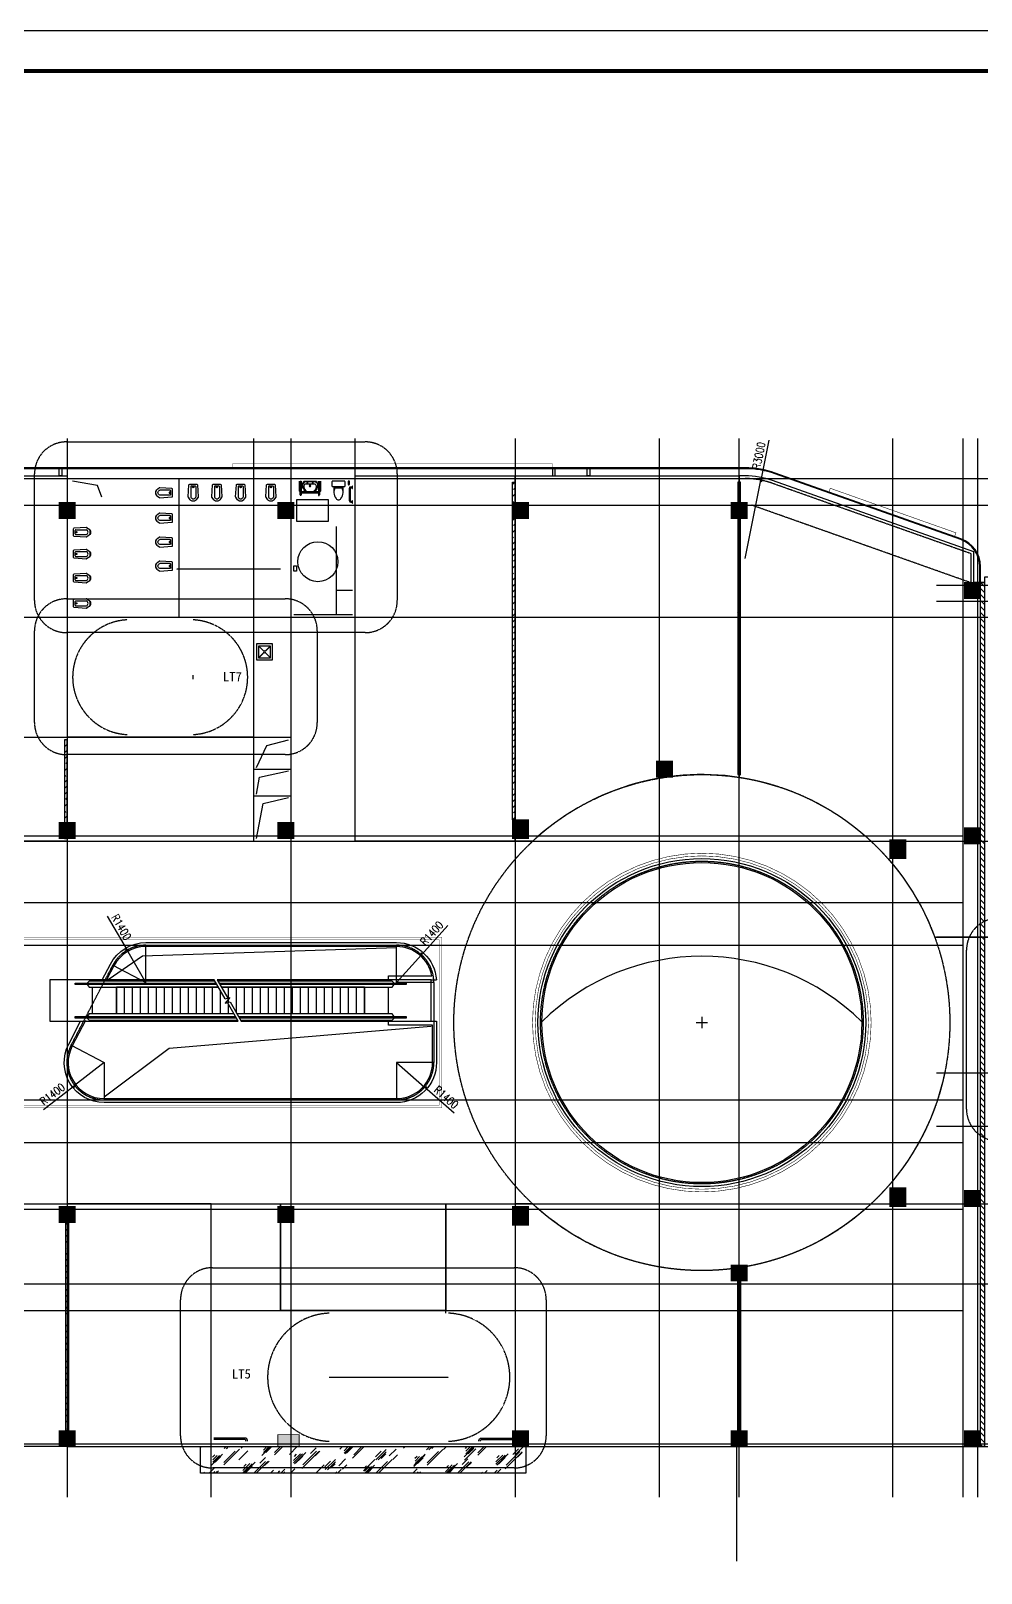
# Model space of a CAD drawing. Extents: x -737978 to 768813, y -372247 to 1140308.
# Drawn here: x -296265 to -260626, y -128645 to -70811 of the extents above; entities that cross this region are included whole.
import ezdxf

# ---------------------------------------------------------------- set-up
doc = ezdxf.new("R2010")
doc.units = 0
doc.header["$LTSCALE"] = 10
doc.header["$MEASUREMENT"] = 0
for name, pattern in [('DASH', [0.35, 0.25, -0.1]), ('DOTE', [2.42, 2, -0.2, 0.02, -0.2]), ('OWall_L2$0$HIDDEN2', [4.7625, 3.175, -1.5875])]:
    doc.linetypes.add(name, pattern=pattern)
doc.layers.get('0').update_dxf_attribs({"linetype": 'CONTINUOUS'})
doc.layers.get('Defpoints').update_dxf_attribs({"linetype": 'CONTINUOUS'})
for name, color, linetype in [('0-厨卫家具', 253, 'CONTINUOUS'), ('0-填充墙', 8, 'CONTINUOUS'), ('0-外部构件', 6, 'CONTINUOUS'), ('0-消防示意', 6, 'CONTINUOUS'), ('A-ANNO-DIMS', 93, 'CONTINUOUS'), ('A-ANNO-IDEN', 3, 'CONTINUOUS'), ('A-ANNO-TEXT', 7, 'CONTINUOUS'), ('A-WALL-GLAZ', 141, 'CONTINUOUS'), ('ATRIUM', 255, 'CONTINUOUS'), ('C-B', 7, 'CONTINUOUS'), ('C-KZ', 2, 'CONTINUOUS'), ('C-Z-HATCH', 253, 'CONTINUOUS'), ('DIM_LEAD', 3, 'CONTINUOUS'), ('DOTE', 1, 'DOTE'), ('J-FURN-厨卫', 253, 'CONTINUOUS'), ('LATRINE', 6, 'CONTINUOUS'), ('OWall_L2$0$A-COLS-HATH', 8, 'CONTINUOUS'), ('OWall_L2$0$A-HOLE-DASH', 21, 'OWall_L2$0$HIDDEN2'), ('PUB_TITLE', 4, 'CONTINUOUS'), ('STAIR', 2, 'CONTINUOUS'), ('WINDOW', 4, 'CONTINUOUS'), ('防火卷帘', 6, 'CONTINUOUS')]:
    doc.layers.add(name, color=color, linetype=linetype)
doc.layers.add('0-面积', color=2, linetype='CONTINUOUS', plot=False)
doc.styles.add('_TCH_DIM_T3', font='SIMPLEX.shx', dxfattribs={"width": 0.8, "bigfont": 'GBCBIG.shx'})
doc.styles.add('_TCH_DYN', font='')
doc.styles.get("Standard").update_dxf_attribs({"font": 'GBENOR', "bigfont": 'GBCBIG'})
doc.styles.get('_TCH_DYN').set_extended_font_data('SimSun')
doc.dimstyles.new('_TCH_ARCH', dxfattribs={"dimtxt": 3.5, "dimasz": 1, "dimexe": 2.5, "dimexo": 3, "dimgap": 1, "dimtad": 1, "dimtoh": 1, "dimdec": 0, "dimzin": 0, "dimdsep": 46, "dimtxsty": '_TCH_DIM_T3', "dimblk": 'ARCHTICK', "dimcen": 0.09, "dimclrt": 7, "dimadec": 1, "dimazin": 0, "dimtfac": 1, "dimtdec": 0, "dimtix": 1, "dimtmove": 2, "dimatfit": 3, "dimfxl": 1, "dimtolj": 1, "dimtzin": 0, "dimarcsym": 0})
pattern_1 = [(45, (0, 0), (-224.5064, 224.5064), []), (45, (224.5, 0), (-224.5064, 224.5064), [158.75, -79.375])]

# ---------------------------------------------------------------- blocks, each defined once
blk = doc.blocks.new('$plan$00002873')
at = {"layer": 'J-FURN-厨卫'}
for p, q in [((-92, -91), (-92, -482)), ((-66, -65), (69, -65)), ((95, -91), (95, -482))]:
    blk.add_line(p, q, dxfattribs=at)
blk.add_lwpolyline([(140, -552, -0.624736), (-140, -552), (-181, -489, -0.15876), (-185, -473), (-158, -24, -0.392703), (-132, 0), (132, 0, -0.392703), (158, -24), (185, -473, -0.161657), (181, -489)], format="xyb", close=True, dxfattribs=at)
blk.add_circle((2, -107), 23.1, dxfattribs=at)
for centre, radius, start, end in [((-66, -91), 26, 90, 180), ((2, -447), 99.9, 200.59819, 339.40181), ((69, -91), 26, 0, 90), ((0, -422), 207, 240.02932, 299.97068)]:
    blk.add_arc(centre, radius, start, end, dxfattribs=at)
blk = doc.blocks.new('_E6')
for points in [[(-240, 0), (-270, -79, 0.356844), (-103, -430, 0.224698), (111, -425, 0.348046), (270, -79), (240, 0)], [(-239, -224, -0.469287), (-141, -105), (141, -105, -0.469287), (239, -224, -0.830802)]]:
    blk.add_lwpolyline(points, format="xyb", close=True)
blk.add_lwpolyline([(-271, -91), (-213, -36, -0.190674), (-179, -23), (181, -23, -0.200906), (217, -37), (274, -95)], format="xyb")
for centre, radius in [((-99, -65), 16.3), ((2, -172), 31.6), ((2, -172), 23), ((101, -65), 16.3)]:
    blk.add_circle(centre, radius)
at = {"width": 0.8, "flags": 9}
for tag in ['XSIZE', 'YSIZE']:
    blk.add_attdef(tag, (0, 0), '', height=0.5, dxfattribs=at)
blk = doc.blocks.new('A$C53926EF1')
at = {"layer": '0-厨卫家具', "linetype": 'ByBlock'}
for p, q in [((439, 110), (439, 390)), ((499, 420), (499, 80))]:
    blk.add_line(p, q, dxfattribs=at)
blk.add_lwpolyline([(49, 342, 0.537872), (49, 158, 0.149947), (269, 80), (499, 80), (499, 30, 0.414214), (529, 0), (669, 0, 0.414214), (699, 30), (699, 470, 0.414214), (669, 500), (529, 500, 0.414214), (499, 470), (499, 420), (269, 420, 0.149947)], format="xyb", close=True, dxfattribs=at)
for centre, start, end in [((286, 23), 67.45048, 91.47253), ((286, 477), 268.63393, 292.54952)]:
    blk.add_arc(centre, 398, start, end, dxfattribs=at)
blk = doc.blocks.new('$plan$00001624')
for p, q in [((646, -13), (661, -28)), ((701, -28), (716, -13))]:
    blk.add_line(p, q)
for points in [[(60, 0), (60, -13), (-60, -13), (-60, 0)], [(744, 0), (744, -13), (624, -13), (624, 0)]]:
    blk.add_lwpolyline(points, close=True)
blk.add_lwpolyline([(-38, -13), (-23, -28), (17, -28), (33, -13)])
for points in [[(-23, -28), (-23, -66, 0.414213), (49, -137), (632, -137, 0.119966), (665, -129)], [(17, -28), (17, -66, 0.414211), (49, -97), (632, -97, 0.298815), (661, -78)]]:
    blk.add_lwpolyline(points, format="xyb")
blk.add_lwpolyline([(681, -137), (681, -137, -0.414214), (661, -117), (661, -28), (701, -28), (701, -117, -0.414214)], format="xyb", close=True)
blk = doc.blocks.new('A$C5E992675')
at = {"color": 8}
for points in [[(600, 600), (600, 0), (0, 0), (0, 600)], [(520, 520), (520, 80), (80, 80), (80, 520)]]:
    blk.add_lwpolyline(points, close=True, dxfattribs=at)
at = {"color": 8, "linetype": 'DASH'}
for points in [[(80, 520), (275, 325)], [(80, 80), (275, 275)], [(325, 325), (520, 520)], [(325, 275), (520, 80)]]:
    blk.add_lwpolyline(points, dxfattribs=at)
at = {"color": 8}
blk.add_circle((300, 300), 35, dxfattribs=at)
blk = doc.blocks.new('商业柱网333')
at = {"layer": 'C-Z-HATCH'}
for points in [[(8842119, 54867), (8842719, 54867), (8842719, 54267), (8842119, 54267)], [(8850519, 54867), (8851119, 54867), (8851119, 54267), (8850519, 54267)], [(8864919, 54867), (8865519, 54867), (8865519, 54267), (8864919, 54267)], [(8876919, 54867), (8877519, 54867), (8877519, 54267), (8876919, 54267)], [(8842119, 46667), (8842569, 46667), (8842569, 45867), (8842119, 45867)], [(8850519, 46667), (8851119, 46667), (8851119, 46067), (8850519, 46067)], [(8864919, 46667), (8865519, 46667), (8865519, 46067), (8864919, 46067)], [(8876919, 46667), (8877519, 46667), (8877519, 46067), (8876919, 46067)], [(8842119, 37867), (8842719, 37867), (8842719, 37267), (8842119, 37267)], [(8842119, 37267), (8842719, 37267), (8842719, 37867), (8842119, 37867)], [(8850419, 37867), (8851119, 37867), (8851119, 37267), (8850419, 37267)], [(8864919, 37867), (8865619, 37867), (8865619, 37267), (8864919, 37267)], [(8876919, 37867), (8877519, 37867), (8877519, 37267), (8876919, 37267)], [(8867219, 32467), (8867819, 32467), (8867819, 31867), (8867219, 31867)], [(8842119, 29667), (8842719, 29667), (8842719, 29067), (8842119, 29067)], [(8848325, 29667), (8848925, 29667), (8848925, 29067), (8848325, 29067)], [(8876919, 29667), (8877519, 29667), (8877519, 29067), (8876919, 29067)], [(8851119, 23717), (8851819, 23717), (8851819, 23117), (8851119, 23117)], [(8864169, 23718), (8864869, 23718), (8864869, 23118), (8864169, 23118)], [(8842119, 20917), (8842719, 20917), (8842719, 20317), (8842119, 20317)], [(8851119, 20917), (8851719, 20917), (8851719, 20317), (8851119, 20317)], [(8864719, 20917), (8865319, 20917), (8865319, 20317), (8864719, 20317)], [(8873919, 20917), (8874519, 20917), (8874519, 20317), (8873919, 20317)]]:
    blk.add_hatch(color=251, dxfattribs=at).paths.add_polyline_path(points)
at = {"layer": 'C-KZ', "const_width": 30}
for points in [[(8842119, 54867), (8842719, 54867), (8842719, 54267), (8842119, 54267)], [(8850519, 54867), (8851119, 54867), (8851119, 54267), (8850519, 54267)], [(8864919, 54867), (8865519, 54867), (8865519, 54267), (8864919, 54267)], [(8876919, 54867), (8877519, 54867), (8877519, 54267), (8876919, 54267)], [(8842119, 46667), (8842569, 46667), (8842569, 45867), (8842119, 45867)], [(8850519, 46667), (8851119, 46667), (8851119, 46067), (8850519, 46067)], [(8864919, 46667), (8865519, 46667), (8865519, 46067), (8864919, 46067)], [(8876919, 46667), (8877519, 46667), (8877519, 46067), (8876919, 46067)], [(8842119, 37867), (8842719, 37867), (8842719, 37267), (8842119, 37267)], [(8842119, 37267), (8842719, 37267), (8842719, 37867), (8842119, 37867)], [(8850419, 37867), (8851119, 37867), (8851119, 37267), (8850419, 37267)], [(8864919, 37867), (8865619, 37867), (8865619, 37267), (8864919, 37267)], [(8876919, 37867), (8877519, 37867), (8877519, 37267), (8876919, 37267)], [(8867219, 32467), (8867819, 32467), (8867819, 31867), (8867219, 31867)], [(8842119, 29667), (8842719, 29667), (8842719, 29067), (8842119, 29067)], [(8848325, 29667), (8848925, 29667), (8848925, 29067), (8848325, 29067)], [(8876919, 29667), (8877519, 29667), (8877519, 29067), (8876919, 29067)], [(8851119, 23717), (8851819, 23717), (8851819, 23117), (8851119, 23117)], [(8864169, 23718), (8864869, 23718), (8864869, 23118), (8864169, 23118)], [(8842119, 20917), (8842719, 20917), (8842719, 20317), (8842119, 20317)], [(8851119, 20917), (8851719, 20917), (8851719, 20317), (8851119, 20317)], [(8864719, 20917), (8865319, 20917), (8865319, 20317), (8864719, 20317)], [(8873919, 20917), (8874519, 20917), (8874519, 20317), (8873919, 20317)]]:
    blk.add_lwpolyline(points, close=True, dxfattribs=at)
blk = doc.blocks.new('LT5')
at = {"layer": 'C-B', "color": 8, "linetype": 'DASH'}
for centre, start, end in [((-284983, -121298), 92.38594, 267.61406), ((-280703, -121298), 272.38594, 87.61406)]:
    blk.add_arc(centre, 2402, start, end, dxfattribs=at)
blk = doc.blocks.new('LT7')
at = {"layer": 'C-B', "color": 8, "linetype": 'DASH'}
for centre, start, end in [((-292544, -95048), 92.78025, 267.21975), ((-290286, -95048), 272.78025, 87.21975)]:
    blk.add_arc(centre, 2153, start, end, dxfattribs=at)
at = {"layer": 'STAIR'}
blk.add_line((-290181, -95123), (-290181, -94973), dxfattribs=at)
blk = doc.blocks.new('_ArchTick')
at = {"color": 0, "linetype": 'ByBlock', "const_width": 0.4}
blk.add_lwpolyline([(-0.5, -0.5), (0.5, 0.5)], dxfattribs=at)
blk = doc.blocks.new('*D187')
at = {"layer": 'A-ANNO-DIMS', "color": 0, "lineweight": -2, "transparency": 16777216}
for p in [(-472206, -109498), (-473747, -111932)]:
    blk.add_line(p, (-472955, -110681), dxfattribs=at)
at = {"layer": 'Defpoints', "color": 0, "transparency": 16777216}
for p in [(-472206, -109498), (-472955, -110681)]:
    blk.add_point(p, dxfattribs=at)
at = {"layer": 'A-ANNO-DIMS', "color": 0, "lineweight": -2, "transparency": 16777216, "xscale": 120, "yscale": 120, "zscale": 120, "rotation": 57.66620228323233}
blk.add_blockref('_ArchTick', (-472955, -110681), dxfattribs=at)
at = {"layer": 'A-ANNO-DIMS', "color": 7, "transparency": 16777216, "insert": (-473626, -111274), "char_height": 300, "attachment_point": 5, "rotation": 57.6662, "style": '_TCH_DIM_T3'}
blk.add_mtext('\\A1;R1400', dxfattribs=at)
blk = doc.blocks.new('*D188')
at = {"layer": 'A-ANNO-DIMS', "color": 0, "lineweight": -2, "transparency": 16777216}
for p in [(-476243, -105022), (-473771, -106498)]:
    blk.add_line(p, (-474973, -105781), dxfattribs=at)
at = {"layer": 'Defpoints', "color": 0, "transparency": 16777216}
for p in [(-474973, -105781), (-473771, -106498)]:
    blk.add_point(p, dxfattribs=at)
at = {"layer": 'A-ANNO-DIMS', "color": 0, "lineweight": -2, "transparency": 16777216, "xscale": 120, "yscale": 120, "zscale": 120, "rotation": 329.1520690246209}
blk.add_blockref('_ArchTick', (-474973, -105781), dxfattribs=at)
at = {"layer": 'A-ANNO-DIMS', "color": 7, "transparency": 16777216, "insert": (-475583, -105125), "char_height": 300, "attachment_point": 5, "rotation": 329.15207, "style": '_TCH_DIM_T3'}
blk.add_mtext('\\A1;R1400', dxfattribs=at)
blk = doc.blocks.new('*D189')
at = {"layer": 'A-ANNO-DIMS', "color": 0, "lineweight": -2, "transparency": 16777216}
for p in [(-455057, -104964), (-457495, -106497)]:
    blk.add_line(p, (-456309, -105752), dxfattribs=at)
at = {"layer": 'Defpoints', "color": 0, "transparency": 16777216}
for p in [(-456309, -105752), (-457495, -106497)]:
    blk.add_point(p, dxfattribs=at)
at = {"layer": 'A-ANNO-DIMS', "color": 0, "lineweight": -2, "transparency": 16777216, "xscale": 120, "yscale": 120, "zscale": 120, "rotation": 212.1625213829055}
blk.add_blockref('_ArchTick', (-456309, -105752), dxfattribs=at)
at = {"layer": 'A-ANNO-DIMS', "color": 7, "transparency": 16777216, "insert": (-455715, -105082), "char_height": 300, "attachment_point": 5, "rotation": 32.16252, "style": '_TCH_DIM_T3'}
blk.add_mtext('\\A1;R1400', dxfattribs=at)
blk = doc.blocks.new('*D190')
at = {"layer": 'A-ANNO-DIMS', "color": 0, "lineweight": -2, "transparency": 16777216}
for p in [(-459058, -109498), (-457431, -111875)]:
    blk.add_line(p, (-458267, -110653), dxfattribs=at)
at = {"layer": 'Defpoints', "color": 0, "transparency": 16777216}
for p in [(-459058, -109498), (-458267, -110653)]:
    blk.add_point(p, dxfattribs=at)
at = {"layer": 'A-ANNO-DIMS', "color": 0, "lineweight": -2, "transparency": 16777216, "xscale": 120, "yscale": 120, "zscale": 120, "rotation": 124.4078963112417}
blk.add_blockref('_ArchTick', (-458267, -110653), dxfattribs=at)
at = {"layer": 'A-ANNO-DIMS', "color": 7, "transparency": 16777216, "insert": (-457575, -111222), "char_height": 300, "attachment_point": 5, "rotation": 304.4079, "style": '_TCH_DIM_T3'}
blk.add_mtext('\\A1;R1400', dxfattribs=at)
blk = doc.blocks.new('*D191')
at = {"layer": 'A-ANNO-DIMS', "color": 0, "lineweight": -2, "transparency": 16777216}
for p in [(-479793, -103933), (-481101, -106498)]:
    blk.add_line(p, (-480465, -105251), dxfattribs=at)
at = {"layer": 'Defpoints', "color": 0, "transparency": 16777216}
for p in [(-480465, -105251), (-481101, -106498)]:
    blk.add_point(p, dxfattribs=at)
at = {"layer": 'A-ANNO-DIMS', "color": 0, "lineweight": -2, "transparency": 16777216, "xscale": 120, "yscale": 120, "zscale": 120, "rotation": 242.9832565715177}
blk.add_blockref('_ArchTick', (-480465, -105251), dxfattribs=at)
at = {"layer": 'A-ANNO-DIMS', "color": 7, "transparency": 16777216, "insert": (-480297, -104371), "char_height": 300, "attachment_point": 5, "rotation": 62.98326, "style": '_TCH_DIM_T3'}
blk.add_mtext('\\A1;R1400', dxfattribs=at)
blk = doc.blocks.new('*D192')
at = {"layer": 'A-ANNO-DIMS', "color": 0, "lineweight": -2, "transparency": 16777216}
for p in [(-479537, -109498), (-477189, -111166)]:
    blk.add_line(p, (-478395, -110309), dxfattribs=at)
at = {"layer": 'Defpoints', "color": 0, "transparency": 16777216}
for p in [(-479537, -109498), (-478395, -110309)]:
    blk.add_point(p, dxfattribs=at)
at = {"layer": 'A-ANNO-DIMS', "color": 0, "lineweight": -2, "transparency": 16777216, "xscale": 120, "yscale": 120, "zscale": 120, "rotation": 144.6163138320767}
blk.add_blockref('_ArchTick', (-478395, -110309), dxfattribs=at)
at = {"layer": 'A-ANNO-DIMS', "color": 7, "transparency": 16777216, "insert": (-477550, -110603), "char_height": 300, "attachment_point": 5, "rotation": 324.61631, "style": '_TCH_DIM_T3'}
blk.add_mtext('\\A1;R1400', dxfattribs=at)
blk = doc.blocks.new('*D193')
at = {"layer": 'A-ANNO-DIMS', "color": 0, "lineweight": -2, "transparency": 16777216}
for p in [(-490901, -109498), (-492800, -111664)]:
    blk.add_line(p, (-491824, -110551), dxfattribs=at)
at = {"layer": 'Defpoints', "color": 0, "transparency": 16777216}
for p in [(-490901, -109498), (-491824, -110551)]:
    blk.add_point(p, dxfattribs=at)
at = {"layer": 'A-ANNO-DIMS', "color": 0, "lineweight": -2, "transparency": 16777216, "xscale": 120, "yscale": 120, "zscale": 120, "rotation": 48.7574751060959}
blk.add_blockref('_ArchTick', (-491824, -110551), dxfattribs=at)
at = {"layer": 'A-ANNO-DIMS', "color": 7, "transparency": 16777216, "insert": (-492579, -111033), "char_height": 300, "attachment_point": 5, "rotation": 48.75748, "style": '_TCH_DIM_T3'}
blk.add_mtext('\\A1;R1400', dxfattribs=at)
blk = doc.blocks.new('*D194')
at = {"layer": 'A-ANNO-DIMS', "color": 0, "lineweight": -2, "transparency": 16777216}
for p in [(-492972, -104496), (-490901, -106498)]:
    blk.add_line(p, (-491908, -105525), dxfattribs=at)
at = {"layer": 'Defpoints', "color": 0, "transparency": 16777216}
for p in [(-491908, -105525), (-490901, -106498)]:
    blk.add_point(p, dxfattribs=at)
at = {"layer": 'A-ANNO-DIMS', "color": 0, "lineweight": -2, "transparency": 16777216, "xscale": 120, "yscale": 120, "zscale": 120, "rotation": 315.9635480023873}
blk.add_blockref('_ArchTick', (-491908, -105525), dxfattribs=at)
at = {"layer": 'A-ANNO-DIMS', "color": 7, "transparency": 16777216, "insert": (-492352, -104748), "char_height": 300, "attachment_point": 5, "rotation": 315.96355, "style": '_TCH_DIM_T3'}
blk.add_mtext('\\A1;R1400', dxfattribs=at)
blk = doc.blocks.new('*D195')
at = {"layer": 'A-ANNO-DIMS', "color": 0, "lineweight": -2, "transparency": 16777216}
for p in [(-451049, -104009), (-449601, -106498)]:
    blk.add_line(p, (-450305, -105288), dxfattribs=at)
at = {"layer": 'Defpoints', "color": 0, "transparency": 16777216}
for p in [(-450305, -105288), (-449601, -106498)]:
    blk.add_point(p, dxfattribs=at)
at = {"layer": 'A-ANNO-DIMS', "color": 0, "lineweight": -2, "transparency": 16777216, "xscale": 120, "yscale": 120, "zscale": 120, "rotation": 300.1865154170501}
blk.add_blockref('_ArchTick', (-450305, -105288), dxfattribs=at)
at = {"layer": 'A-ANNO-DIMS', "color": 7, "transparency": 16777216, "insert": (-450521, -104419), "char_height": 300, "attachment_point": 5, "rotation": 300.18652, "style": '_TCH_DIM_T3'}
blk.add_mtext('\\A1;R1400', dxfattribs=at)
blk = doc.blocks.new('*D196')
at = {"layer": 'A-ANNO-DIMS', "color": 0, "lineweight": -2, "transparency": 16777216}
for p in [(-451165, -109498), (-453442, -111262)]:
    blk.add_line(p, (-452272, -110356), dxfattribs=at)
at = {"layer": 'Defpoints', "color": 0, "transparency": 16777216}
for p in [(-451165, -109498), (-452272, -110356)]:
    blk.add_point(p, dxfattribs=at)
at = {"layer": 'A-ANNO-DIMS', "color": 0, "lineweight": -2, "transparency": 16777216, "xscale": 120, "yscale": 120, "zscale": 120, "rotation": 37.76073105702353}
blk.add_blockref('_ArchTick', (-452272, -110356), dxfattribs=at)
at = {"layer": 'A-ANNO-DIMS', "color": 7, "transparency": 16777216, "insert": (-453105, -110685), "char_height": 300, "attachment_point": 5, "rotation": 37.76073, "style": '_TCH_DIM_T3'}
blk.add_mtext('\\A1;R1400', dxfattribs=at)
blk = doc.blocks.new('*D197')
at = {"layer": 'A-ANNO-DIMS', "color": 0, "lineweight": -2, "transparency": 16777216}
for p in [(-440201, -109498), (-438035, -111397)]:
    blk.add_line(p, (-439148, -110421), dxfattribs=at)
at = {"layer": 'Defpoints', "color": 0, "transparency": 16777216}
for p in [(-440201, -109498), (-439148, -110421)]:
    blk.add_point(p, dxfattribs=at)
at = {"layer": 'A-ANNO-DIMS', "color": 0, "lineweight": -2, "transparency": 16777216, "xscale": 120, "yscale": 120, "zscale": 120, "rotation": 138.7660425552283}
blk.add_blockref('_ArchTick', (-439148, -110421), dxfattribs=at)
at = {"layer": 'A-ANNO-DIMS', "color": 7, "transparency": 16777216, "insert": (-438337, -110800), "char_height": 300, "attachment_point": 5, "rotation": 318.76604, "style": '_TCH_DIM_T3'}
blk.add_mtext('\\A1;R1400', dxfattribs=at)
blk = doc.blocks.new('*D198')
at = {"layer": 'A-ANNO-DIMS', "color": 0, "lineweight": -2, "transparency": 16777216}
for p in [(-438279, -104354), (-440201, -106498)]:
    blk.add_line(p, (-439267, -105456), dxfattribs=at)
at = {"layer": 'Defpoints', "color": 0, "transparency": 16777216}
for p in [(-439267, -105456), (-440201, -106498)]:
    blk.add_point(p, dxfattribs=at)
at = {"layer": 'A-ANNO-DIMS', "color": 0, "lineweight": -2, "transparency": 16777216, "xscale": 120, "yscale": 120, "zscale": 120, "rotation": 228.123518902442}
blk.add_blockref('_ArchTick', (-439267, -105456), dxfattribs=at)
at = {"layer": 'A-ANNO-DIMS', "color": 7, "transparency": 16777216, "insert": (-438879, -104649), "char_height": 300, "attachment_point": 5, "rotation": 48.12352, "style": '_TCH_DIM_T3'}
blk.add_mtext('\\A1;R1400', dxfattribs=at)
blk = doc.blocks.new('*D221')
at = {"layer": 'A-ANNO-DIMS', "color": 0, "lineweight": -2, "transparency": 16777216}
for p in [(-268592, -86161), (-269481, -90598)]:
    blk.add_line(p, (-268892, -87657), dxfattribs=at)
at = {"layer": 'Defpoints', "color": 0, "transparency": 16777216}
for p in [(-268892, -87657), (-269481, -90598)]:
    blk.add_point(p, dxfattribs=at)
at = {"layer": 'A-ANNO-DIMS', "color": 0, "lineweight": -2, "transparency": 16777216, "xscale": 120, "yscale": 120, "zscale": 120, "rotation": 258.6775257935928}
blk.add_blockref('_ArchTick', (-268892, -87657), dxfattribs=at)
at = {"layer": 'A-ANNO-DIMS', "color": 7, "transparency": 16777216, "insert": (-268964, -86742), "char_height": 300, "attachment_point": 5, "rotation": 78.67753, "style": '_TCH_DIM_T3'}
blk.add_mtext('\\A1;R3000', dxfattribs=at)
blk = doc.blocks.new('中庭标注1')
at = {"color": 8}
for points in [[(-490901.1, -106498.4), (-490901.1, -105098.4)], [(-481101.1, -105098.4), (-481101.1, -106498.4)], [(-473770.6, -106498.4), (-473770.6, -105098.4)], [(-457495.5, -105098.4), (-457495.5, -106498.4)], [(-449601.1, -106498.4), (-449601.1, -105098.4)], [(-440201.1, -106498.4), (-440201.1, -105098.4)], [(-481101.1, -106498.4), (-479859.7, -105851.1)], [(-450842.5, -105851.1), (-449601.1, -106498.4)], [(-490901.1, -106498.4), (-492301.1, -106498.4)], [(-473770.6, -106498.4), (-475012, -107145.7)], [(-456254.1, -107145.7), (-457495.5, -106498.4)], [(-438801.1, -106498.4), (-440201.1, -106498.4)], [(-478295.5, -108851.1), (-479536.9, -109498.4)], [(-452406.7, -108851.1), (-451165.3, -109498.4)], [(-490901.1, -109498.4), (-492301.1, -109498.4)], [(-490901.1, -109498.4), (-490901.1, -110898.4)], [(-479536.9, -109498.4), (-479536.9, -110898.4)], [(-459059.8, -109498.4), (-459059.8, -110898.4)], [(-457818.4, -110145.7), (-459059.8, -109498.4)], [(-451165.3, -109498.4), (-451165.3, -110898.4)], [(-440201.1, -109498.4), (-440201.1, -110898.4)], [(-438801.1, -109498.4), (-440201.1, -109498.4)]]:
    blk.add_lwpolyline(points, dxfattribs=at)
at = {"layer": '0-填充墙'}
for points in [[(-473447.7, -110145.7), (-472206.3, -109498.4)], [(-472206.3, -110898.4), (-472206.3, -109498.4)]]:
    blk.add_lwpolyline(points, dxfattribs=at)
at = {"layer": 'A-ANNO-DIMS'}
for center, mpoint, picture, middle in [((-481101.1, -106498.4), (-480465.2, -105251.2), '*D191', (-480297.2, -104371.4)), ((-449601.1, -106498.4), (-450305.1, -105288.2), '*D195', (-450521.4, -104419.1)), ((-440201.1, -106498.4), (-439266.6, -105456), '*D198', (-438878.6, -104648.7)), ((-490901.1, -106498.4), (-491907.6, -105525.2), '*D194', (-492352, -104747.7)), ((-473770.6, -106498.4), (-474972.5, -105780.5), '*D188', (-475582.7, -105124.9)), ((-457494.7, -106497), (-456309.5, -105751.7), '*D189', (-455714.5, -105082.3)), ((-490901.1, -109498.4), (-491824.1, -110551.1), '*D193', (-492579, -111032.9)), ((-479536.9, -109498.4), (-478395.5, -110309.1), '*D192', (-477549.5, -110603.2)), ((-472206.3, -109498.4), (-472955.1, -110681.3), '*D187', (-473626.3, -111274.2)), ((-459057.9, -109498.4), (-458266.8, -110653.5), '*D190', (-457574.6, -111221.8)), ((-451165.3, -109498.4), (-452272.2, -110355.7), '*D196', (-453105.1, -110684.7)), ((-440201.1, -109498.4), (-439148.3, -110421.2), '*D197', (-438336.7, -110800))]:
    dim = blk.add_radius_dim(center=center, mpoint=mpoint, dimstyle='_TCH_ARCH', override={"dimtxt": 300, "dimasz": 120, "dimgap": 100}, dxfattribs=at)
    dim.commit()
    dim.dimension.update_dxf_attribs({"geometry": picture, "text_midpoint": middle})

msp = doc.modelspace()

# ---------------------------------------------------------------- hatches: boundary and pattern name
at = {"layer": '0-填充墙'}
h = msp.add_hatch(dxfattribs=at)
h.set_pattern_fill('ANSI33', color=256, scale=100, style=0)
h.set_pattern_definition(pattern_1)
h.paths.add_polyline_path([(-278101.1, -100398.4), (-278201.1, -100398.4), (-278201.1, -87738.4), (-278101.1, -87738.4)])
h = msp.add_hatch(dxfattribs=at)
h.set_pattern_fill('ANSI33', color=256, scale=100, style=0)
h.set_pattern_definition(pattern_1)
h.paths.add_polyline_path([(-269651.1, -98710.9), (-269651.1, -87738.4), (-269751.1, -87738.4), (-269751.1, -98695.8)])
h = msp.add_hatch(dxfattribs=at)
h.set_pattern_fill('ANSI33', color=256, scale=100, style=0)
h.set_pattern_definition([(45, (182850, -8200), (-224.5064, 224.5064), []), (45, (183074.5, -8200), (-224.5064, 224.5064), [158.75, -79.375])])
h.paths.add_polyline_path([(-294901.1, -97398.4), (-295001.1, -97398.4), (-295001.1, -101098.4), (-294901.1, -101098.4)])
h = msp.add_hatch(dxfattribs=at)
h.set_pattern_fill('ANSI33', color=256, scale=100, style=0)
h.set_pattern_definition(pattern_1)
h.paths.add_polyline_path([(-294851.1, -123298.4), (-294951.1, -123298.4), (-294951.1, -115498.4), (-294851.1, -115498.4)])
h = msp.add_hatch(dxfattribs=at)
h.set_pattern_fill('ANSI33', color=256, scale=100, style=0)
h.set_pattern_definition(pattern_1)
h.paths.add_polyline_path([(-269651.1, -123298.4), (-269751.1, -123298.4), (-269751.1, -117692.4), (-269651.1, -117692.4)])
at = {"layer": 'A-WALL-GLAZ'}
h = msp.add_hatch(dxfattribs=at)
h.set_pattern_fill('玻璃2', color=8, scale=100)
h.set_pattern_definition([(45, (120, 60), (9e-14, 1527.3506), [600, -360, 600, -360, 240, -523.2816]), (45, (90, 90), (9e-14, 1527.3506), [480, -600, 360, -360, 420, -463.2816]), (45, (90, 180), (9e-14, 1527.3506), [360, -720, 240, -360, 540, -463.2816]), (45, (180, 90), (9e-14, 1527.3506), [360, -720, 300, -1303.2815]), (45, (270, 180), (9e-14, 1527.3506), [180, -900, 120, -1483.2815]), (45, (120, 330), (9e-14, 1527.3506), [120, -900, 120, -480, 300, -763.2816]), (45, (660, 240), (9e-14, 1527.3506), [600, -900, 720, -475.2816]), (45, (660, 150), (9e-14, 1527.3506), [840, -600, 900, -355.2816]), (45, (810, 270), (-2e-13, -1697.0563), [600, -840, 480, -763.2816]), (45, (720, 450), (9e-14, 1527.3506), [300, -1200, 360, -823.2816]), (45, (900, 360), (9e-14, 1527.3506), [240, -1200, 240, -1003.2815])])
h.paths.add_polyline_path([(-289901.1, -123898.4), (-277701.1, -123898.4), (-277701.1, -124898.4), (-289901.1, -124898.4)])
at = {"layer": 'OWall_L2$0$A-COLS-HATH'}
h = msp.add_hatch(dxfattribs=at)
h.set_pattern_fill('ANSI31', color=256, scale=100, angle=90)
h.set_pattern_definition([(135, (-443777.86, -314053.15), (-112.2532, -112.2532), [])])
h.paths.add_polyline_path([(-260651.1, -123898.4), (-260651.1, -91498.4), (-260501.1, -91498.4), (-260501.1, -123898.4)])
h.paths.add_polyline_path([(-303201.1, -123898.4), (-303201.1, -87498.4), (-303101.1, -87498.4), (-303101.1, -123898.4)])

# ---------------------------------------------------------------- linework, layer by layer
msp.add_lwpolyline([(-289901.1, -123898.4), (-277701.1, -123898.4), (-277701.1, -124898.4), (-289901.1, -124898.4)], close=True)
msp.add_lwpolyline([(-269801.1, -123898.7), (-269801.1, -128198.5)])
at = {"layer": '0-厨卫家具', "linetype": 'ByBlock'}
for p, q in [((-285480.5, -87698.4), (-285480.5, -88107.5)), ((-285444.5, -87698.4), (-285444.5, -88215.5)), ((-285480.5, -88107.5), (-286124, -88107.5, 0)), ((-285480.5, -88143.5), (-286124, -88143.5, 0)), ((-285480.5, -88143.5), (-285480.5, -88215.5))]:
    msp.add_line(p, q, dxfattribs=at)
msp.add_lwpolyline([(-286201.3, -87698.4), (-286201.3, -88043.4, 0.4142136), (-286156.3, -88088.4), (-285436.3, -88088.4, 0.4142136), (-285391.3, -88043.4), (-285391.3, -87698.4)], format="xyb", dxfattribs=at)
at = {"layer": '0-厨卫家具', "linetype": 'ByBlock', "elevation": 0}
for points in [[(-286162.1, -88207.8), (-286162.1, -87698.4), (-286124, -87698.4), (-286124, -88107.5)], [(-286124, -88143.5), (-286124, -88207.8)]]:
    msp.add_lwpolyline(points, dxfattribs=at)
at = {"layer": '0-厨卫家具', "linetype": 'ByBlock'}
for points in [[(-284368.8, -87698.4), (-284368.8, -87818.4), (-284318.8, -87818.4), (-284318.8, -87698.4)], [(-284352.8, -87740.9), (-284352.8, -87828.9), (-284334.8, -87828.9), (-284334.8, -87740.9)]]:
    msp.add_lwpolyline(points, close=True, dxfattribs=at)
for centre, radius, start, end in [((-286143.1, -88207.8, 0), 19, 180.000016, 0.000016), ((-286124, -88125.5, 0), 18, 90.000016, 270.000016), ((-285480.5, -88125.5), 18, 270.000016, 90.000016), ((-285462.5, -88215.5), 18, 180.000016, 0.000016)]:
    msp.add_arc(centre, radius, start, end, dxfattribs=at)
at = {"layer": '0-填充墙'}
for points in [[(-278101.1, -100398.4), (-278201.1, -100398.4), (-278201.1, -87738.4), (-278101.1, -87738.4), (-278101.1, -100398.4)], [(-269651.1, -98710.9), (-269651.1, -87738.4), (-269751.1, -87738.4), (-269751.1, -98695.8)], [(-294901.1, -97398.4), (-295001.1, -97398.4), (-295001.1, -101098.4), (-294901.1, -101098.4)], [(-294851.1, -123298.4), (-294951.1, -123298.4), (-294951.1, -115498.4), (-294851.1, -115498.4)], [(-269651.1, -123298.4), (-269751.1, -123298.4), (-269751.1, -117692.4), (-269651.1, -117692.4)]]:
    msp.add_lwpolyline(points, close=True, dxfattribs=at)
at = {"layer": '0-外部构件'}
for p, q in [((-269480.8, -87198.4), (-310801.1, -87198.4)), ((-269480.8, -87228.4), (-310801.1, -87228.4)), ((-261393.9, -89887), (-268355.9, -87421.7)), ((-261383.9, -89858.8), (-268345.9, -87393.4)), ((-260681.1, -91498.4), (-260681.1, -90895.7)), ((-260651.1, -91498.4), (-260651.1, -90895.7))]:
    msp.add_line(p, q, dxfattribs=at)
at = {"layer": '0-外部构件', "color": 4, "const_width": 20}
for points in [[(-288701.1, -87198.4), (-288701.1, -87048.4), (-276701.1, -87048.4), (-276701.1, -87198.4)], [(-266284.9, -87964.2), (-261571.7, -89633.3), (-261621.8, -89774.7), (-266335, -88105.6)]]:
    msp.add_lwpolyline(points, close=True, dxfattribs=at)
at = {"layer": '0-外部构件'}
for centre, radius, start, end in [((-269480.8, -90598.4), 3400, 70.5, 90), ((-269480.8, -90598.4), 3370, 70.5, 90), ((-261751.1, -90895.7), 1070, 0, 70.5), ((-261751.1, -90895.7), 1100, 0, 70.5)]:
    msp.add_arc(centre, radius, start, end, dxfattribs=at)
at = {"layer": '0-消防示意', "color": 8}
msp.add_lwpolyline([(-265101.1, -107968.4, 0.4094656), (-277101.1, -107968.4, 1)], format="xyb", dxfattribs=at)
at = {"layer": '0-面积'}
for points in [[(-303101.1, -87498.4), (-294901.1, -87498.4), (-294901.1, -101198.4), (-303101.1, -101198.4)], [(-278101.1, -101198.4), (-284101.1, -101198.4), (-284101.1, -87498.4), (-278101.1, -87498.4)], [(-294901.1, -101198.4), (-287901.1, -101198.4), (-287901.1, -97298.4), (-294901.1, -97298.4)], [(-303101.1, -114798.4), (-294901.1, -114798.4), (-294901.1, -123898.4), (-303101.1, -123898.4)], [(-294901.1, -123898.4), (-289501.1, -123898.4), (-289501.1, -114798.4), (-294901.1, -114798.4)], [(-286901.1, -114798.4), (-280701.1, -114798.4), (-280701.1, -118798.4), (-286901.1, -118798.4)]]:
    msp.add_lwpolyline(points, close=True, dxfattribs=at)
for points in [[(-278101.1, -101198.4), (-278101.1, -87498.4), (-269701.1, -87498.4), (-269701.1, -98804.4, 0.2293633), (-277445.4, -101198.4)], [(-269701.1, -123898.4), (-244401.1, -123898.4), (-244401.1, -92098.4, 0.4142136), (-246001.1, -90498.4), (-254501.1, -90498.4), (-254501.1, -91298.4), (-260501.1, -91298.4), (-260501.1, -91498.4), (-260901.1, -91498.4), (-260901.1, -90348), (-268446, -87676.2, 0.0852907), (-269480.8, -87498.4), (-269701.1, -87498.4), (-269701.1, -98804.4, -0.2736436), (-262369, -104798.4), (-257701.1, -104798.4), (-257701.1, -109898.4), (-256501.2, -109898.4), (-256501.1, -111898.4), (-258101.1, -111898.4), (-258101.1, -109898.4), (-261997.3, -109898.4, -0.3131574), (-269701.1, -117192.4), (-269701.1, -123898.4)], [(-269701.1, -123898.4), (-269701.1, -117192.4, -0.2293633), (-277445.4, -114798.4), (-278101.1, -114798.4), (-278101.1, -123898.4)]]:
    msp.add_lwpolyline(points, format="xyb", close=True, dxfattribs=at)
at = {"layer": 'A-ANNO-IDEN', "linetype": 'DASH', "ltscale": 5}
for points in [[(-284149.7, -93375.7), (-294928.7, -93375.7, -0.4142136), (-296128.7, -92175.7), (-296128.7, -87425.3, -0.4142136), (-294928.7, -86225.3), (-283722.4, -86225.3, -0.4142136), (-282522.4, -87425.3), (-282522.4, -92175.7, -0.4142136), (-283722.4, -93375.7), (-284149.7, -93375.7)], [(-287149.7, -97950.4), (-294928.7, -97950.4, -0.4142136), (-296128.7, -96750.4), (-296128.7, -93308.7, -0.4142136), (-294928.7, -92108.7), (-286722.4, -92108.7, -0.4142136), (-285522.4, -93308.7), (-285522.4, -96750.4, -0.4142136), (-286722.4, -97950.4), (-287149.7, -97950.4)], [(-252784.4, -112440.1), (-259976.1, -112440.1, -0.4142136), (-261176.1, -111240.1), (-261176.1, -105283.5, -0.4142136), (-259976.1, -104083.5), (-252357.2, -104083.5, -0.4142136), (-251157.2, -105283.5), (-251157.2, -111240.1, -0.4142136), (-252357.2, -112440.1), (-252784.4, -112440.1)], [(-278564, -124700.1), (-289452.5, -124700.1, -0.4142136), (-290652.5, -123500.1), (-290652.5, -118390.7, -0.4142136), (-289452.5, -117190.7), (-278136.8, -117190.7, -0.4142136), (-276936.8, -118390.7), (-276936.8, -123500.1, -0.4142136), (-278136.8, -124700.1), (-278564, -124700.1)]]:
    msp.add_lwpolyline(points, format="xyb", dxfattribs=at)
at = {"layer": 'ATRIUM', "color": 4, "ltscale": 6}
for points in [[(-293591.7, -106400.4), (-293281.2, -105804.9, -0.2794962), (-291951.1, -104998.4), (-282551.1, -104998.4, -0.3954218), (-281054.2, -106401.6, -0.3954218)], [(-282851.1, -106251.6), (-281223.9, -106251.6, 0.3613336), (-282551.1, -105148.4), (-291951.1, -105148.4, 0.2794962), (-293148.2, -105874.2), (-293410.4, -106377.3)], [(-281051.1, -107949.6), (-281051.1, -109498.4, -0.4142136), (-282551.1, -110998.4), (-293515.3, -110998.4, -0.5631152), (-294845.4, -108804.9), (-294398.8, -107948.4)], [(-294217.6, -107925.3), (-294712.4, -108874.2, 0.5631152), (-293515.3, -110848.4), (-282551.1, -110848.4, 0.4142136), (-281201.1, -109498.4), (-281201.1, -108099.6), (-282851.1, -108099.6)]]:
    msp.add_lwpolyline(points, format="xyb", dxfattribs=at)
for points in [[(-282851.1, -106401.6), (-282851.1, -106251.6)], [(-281254.7, -106401.6), (-282851.1, -106401.6)], [(-281251.1, -106401.6), (-281054.2, -106401.6)], [(-282851.1, -108099.6), (-282851.1, -107949.6), (-281251.1, -107949.6), (-281251.1, -107949.6)], [(-281251.1, -107949.6), (-281051.1, -107949.6)]]:
    msp.add_lwpolyline(points, dxfattribs=at)
for radius in [6150, 6000]:
    msp.add_circle((-271101.1, -107998.4), radius, dxfattribs=at)
at = {"layer": 'C-B', "color": 8}
for points in [[(-287801.1, -98438.4), (-287417.8, -97603.6)], [(-287417.8, -97603.6), (-286601.1, -97398.4)], [(-287801.1, -99438.4), (-287687.5, -98799), (-286601.1, -98558.4)], [(-287801.1, -101098.4), (-287553.6, -99784.9), (-286601.1, -99558.4)], [(-282551.1, -105198.4), (-292079, -105513.1), (-293366.1, -106400.4)], [(-281251.1, -108149.6), (-291076.9, -108973.2), (-293515.3, -110798.4)]]:
    msp.add_lwpolyline(points, dxfattribs=at)
at = {"layer": 'DIM_LEAD', "color": 2}
for points in [[(-271314, -107998.4), (-270888.2, -107998.4)], [(-271101.1, -107785.5), (-271101.1, -108211.3)]]:
    msp.add_lwpolyline(points, dxfattribs=at)
at = {"layer": 'DOTE'}
for p, q in [((-294901.1, -86098.4), (-294901.1, -125798.4)), ((-287901.1, -101198.4), (-287901.1, -86098.4)), ((-286501.1, -125798.4), (-286501.1, -86098.4)), ((-284101.1, -101198.4), (-284101.1, -86098.4)), ((-278101.1, -86098.4), (-278101.1, -125798.4)), ((-272701.1, -86098.4), (-272701.1, -125798.4)), ((-269701.1, -125798.4), (-269701.1, -86098.4)), ((-263951.1, -86098.4), (-263951.1, -125798.4)), ((-261301.1, -125798.4), (-261301.1, -86098.4)), ((-260751.1, -125798.4), (-260751.1, -86098.4)), ((-365101.1, -87598.4), (-242201.1, -87598.4)), ((-261001.1, -90418.5), (-268479.4, -87770.5)), ((-365101.1, -88598.4), (-242201.1, -88598.4)), ((-260751.4, -91598.4), (-269223.1, -88598.4)), ((-262301.2, -91598.4), (-242201.1, -91598.4)), ((-262301.2, -92198.4), (-242201.1, -92198.4)), ((-365101.1, -92798.4), (-261301.1, -92798.4)), ((-262301.2, -92798.4), (-242201.1, -92798.4)), ((-365101.1, -97298.4), (-286501.1, -97298.4)), ((-365101.1, -100998.4), (-261301.1, -100998.4)), ((-365101.1, -101198.4), (-242201.1, -101198.4)), ((-365101.1, -103498.4), (-261301.1, -103498.4)), ((-365101.1, -105098.4), (-261301.1, -105098.4)), ((-242201.1, -104798.4), (-262301.2, -104798.4)), ((-242201.1, -109898.4), (-262301.1, -109898.4)), ((-365101.1, -110898.4), (-261301.1, -110898.4)), ((-242201.1, -111898.4), (-262301.1, -111898.4)), ((-365101.1, -112498.4), (-261301.1, -112498.4)), ((-365101.1, -114798.4), (-242201.1, -114798.4)), ((-365101.1, -114998.4), (-261301.1, -114998.4)), ((-289501.1, -125798.4), (-289501.1, -114798.4)), ((-365101.1, -117798.4), (-242201.1, -117798.4)), ((-365101.1, -118798.4), (-261301.1, -118798.4)), ((-365101.1, -123798.4), (-242201.1, -123798.4))]:
    msp.add_line(p, q, dxfattribs=at)
for points in [[(-290701.1, -92798.4), (-290701.1, -87598.4)], [(-261001.1, -91551.5), (-261001.1, -90418.7)], [(-286901.1, -90998.4), (-290801.1, -90998.4)], [(-287901.1, -98498.4), (-286501.1, -98498.4)], [(-287901.1, -99498.4), (-286501.1, -99498.4)], [(-286901.1, -114798.4), (-286901.1, -118798.4)], [(-280701.1, -118898.5), (-280701.1, -114798.4)], [(-285081.1, -121298.4), (-280601.1, -121298.4)], [(-285081.1, -121298.4), (-280601.1, -121298.4)]]:
    msp.add_lwpolyline(points, dxfattribs=at)
msp.add_lwpolyline([(-291951.1, -105098.4), (-282551.1, -105098.4, -0.4142136), (-281151.1, -106498.4), (-281151.1, -109498.4, -0.4142136), (-282551.1, -110898.4), (-293515.3, -110898.4, -0.5631152), (-294756.7, -108851.1), (-293192.5, -105851.1, -0.2794962), (-291951.1, -105098.4), (-291951.1, -105098.4)], format="xyb", dxfattribs=at)
for radius in [9300, 9300, 6050]:
    msp.add_circle((-271101.1, -107998.4), radius, dxfattribs=at)
msp.add_arc((-269480.8, -90598.4), 3000, 70.5, 90, dxfattribs=at)
at = {"layer": 'J-FURN-厨卫'}
msp.add_lwpolyline([(-293601.1, -88298.4), (-293760, -87859.4), (-294701.1, -87698.4)], dxfattribs=at)
for points in [[(-285101.1, -89198.4), (-285101.1, -88398.4), (-286301.1, -88398.4), (-286301.1, -89198.4)], [(-286301.1, -91066.8), (-286401.1, -91066.8), (-286401.1, -90866.8), (-286301.1, -90866.8)]]:
    msp.add_lwpolyline(points, close=True, dxfattribs=at)
msp.add_circle((-285500.8, -90715.8), 750, dxfattribs=at)
at = {"layer": 'LATRINE'}
msp.add_line((-284801.1, -92698.4), (-284801.1, -89398.4), dxfattribs=at)
for points in [[(-284201.1, -91798.4), (-284801.1, -91798.4)], [(-286401.1, -92698.4), (-284201.1, -92698.4)]]:
    msp.add_lwpolyline(points, dxfattribs=at)
at = {"layer": 'OWall_L2$0$A-HOLE-DASH', "ltscale": 0.1}
msp.add_lwpolyline([(-260651.1, -123898.4), (-260651.1, -91498.4), (-260501.1, -91498.4), (-260501.1, -123898.4)], close=True, dxfattribs=at)
at = {"layer": 'PUB_TITLE'}
msp.add_lwpolyline([(-377375.1, -159910.6), (-219725.1, -159910.6), (-219725.1, -70810.6), (-377375.1, -70810.6)], close=True, dxfattribs=at)
at = {"layer": 'PUB_TITLE', "const_width": 150}
msp.add_lwpolyline([(-373625.1, -158410.6), (-221225.1, -158410.6), (-221225.1, -72310.6), (-373625.1, -72310.6)], close=True, dxfattribs=at)
at = {"layer": 'STAIR'}
for p, q in [((-295551.1, -106401.6), (-295551.1, -107949.6)), ((-289389, -106401.6), (-295551.1, -106401.6)), ((-288975.8, -107111.5), (-289389, -106401.6)), ((-281251.1, -106401.6), (-289273.3, -106401.6)), ((-289273.3, -106401.6), (-288875.9, -107084.4)), ((-281251.1, -107949.6), (-281251.1, -106401.6)), ((-294606.6, -106576.6), (-294606.6, -106516.6)), ((-294606.6, -106516.6), (-289322, -106516.6)), ((-289287.1, -106576.6), (-294606.6, -106576.6)), ((-294156.6, -106516.6), (-294070.6, -106430.6)), ((-294156.6, -106576.6), (-294083.9, -106675.6)), ((-294083.9, -106675.6), (-289229.5, -106675.6)), ((-294070.6, -106430.6), (-289372.1, -106430.6)), ((-293951.1, -107675.6), (-293951.1, -106675.6)), ((-293051.1, -107675.6), (-293051.1, -106675.6)), ((-293051.1, -106675.6), (-293051.1, -107675.6)), ((-289229.5, -106675.6), (-293051.1, -106675.6)), ((-292751.1, -107675.6), (-292751.1, -106675.6)), ((-292451.1, -107675.6), (-292451.1, -106675.6)), ((-292151.1, -107675.6), (-292151.1, -106675.6)), ((-291851.1, -107675.6), (-291851.1, -106675.6)), ((-291551.1, -107675.6), (-291551.1, -106675.6)), ((-291251.1, -107675.6), (-291251.1, -106675.6)), ((-290951.1, -107675.6), (-290951.1, -106675.6)), ((-290651.1, -107675.6), (-290651.1, -106675.6)), ((-290351.1, -107675.6), (-290351.1, -106675.6)), ((-290051.1, -107675.6), (-290051.1, -106675.6)), ((-289751.1, -107675.6), (-289751.1, -106675.6)), ((-289451.1, -107675.6), (-289451.1, -106675.6)), ((-289256.4, -106430.6), (-282731.6, -106430.6)), ((-289206.3, -106516.6), (-282195.6, -106516.6)), ((-282195.6, -106576.6), (-289171.4, -106576.6)), ((-289151.1, -107675.6), (-289151.1, -106810.3)), ((-283751.1, -106675.6), (-289113.8, -106675.6)), ((-289113.8, -106675.6), (-282718.4, -106675.6)), ((-288851.1, -107237.5), (-288851.1, -106675.6)), ((-288551.1, -107642.4), (-288551.1, -106675.6)), ((-288251.1, -107675.6), (-288251.1, -106675.6)), ((-287951.1, -107675.6), (-287951.1, -106675.6)), ((-287651.1, -107675.6), (-287651.1, -106675.6)), ((-287351.1, -107675.6), (-287351.1, -106675.6)), ((-287051.1, -107675.6), (-287051.1, -106675.6)), ((-286751.1, -107675.6), (-286751.1, -106675.6)), ((-286451.1, -107675.6), (-286451.1, -106675.6)), ((-286151.1, -107675.6), (-286151.1, -106675.6)), ((-285851.1, -107675.6), (-285851.1, -106675.6)), ((-285551.1, -107675.6), (-285551.1, -106675.6)), ((-285251.1, -107675.6), (-285251.1, -106675.6)), ((-284951.1, -107675.6), (-284951.1, -106675.6)), ((-284651.1, -107675.6), (-284651.1, -106675.6)), ((-284351.1, -107675.6), (-284351.1, -106675.6)), ((-284051.1, -107675.6), (-284051.1, -106675.6)), ((-283751.1, -107675.6), (-283751.1, -106675.6)), ((-283751.1, -106675.6), (-283751.1, -107675.6)), ((-282851.1, -107675.6), (-282851.1, -106675.6)), ((-282731.6, -106430.6), (-282645.6, -106516.6)), ((-282718.4, -106675.6), (-282645.6, -106576.6)), ((-282195.6, -106516.6), (-282195.6, -106576.6)), ((-288975.8, -107111.5), (-288803.6, -107064.7)), ((-288803.6, -107064.7), (-288975.8, -107271.4)), ((-288975.8, -107271.4), (-288795.6, -107222.4)), ((-288488.1, -107949.6), (-288895.5, -107249.5)), ((-288851.1, -107675.6), (-288851.1, -107325.8)), ((-288795.6, -107222.4), (-288372.4, -107949.6)), ((-295551.1, -107949.6), (-288488.1, -107949.6)), ((-294606.6, -107834.6), (-294606.6, -107774.6)), ((-294606.6, -107774.6), (-288589.9, -107774.6)), ((-288555, -107834.6), (-294606.6, -107834.6)), ((-294083.9, -107675.6), (-294156.6, -107774.6)), ((-294070.6, -107920.6), (-294156.6, -107834.6)), ((-288647.5, -107675.6), (-294083.9, -107675.6)), ((-288504.9, -107920.6), (-294070.6, -107920.6)), ((-288647.5, -107675.6), (-293051.1, -107675.6)), ((-283751.1, -107675.6), (-288531.8, -107675.6)), ((-282718.4, -107675.6), (-288531.8, -107675.6)), ((-288474.2, -107774.6), (-282195.6, -107774.6)), ((-282195.6, -107834.6), (-288439.3, -107834.6)), ((-282731.6, -107920.6), (-288389.2, -107920.6)), ((-288372.4, -107949.6), (-281251.1, -107949.6)), ((-282645.6, -107834.6), (-282731.6, -107920.6)), ((-282645.6, -107774.6), (-282718.4, -107675.6)), ((-282195.6, -107774.6), (-282195.6, -107834.6))]:
    msp.add_line(p, q, dxfattribs=at)
for points in [[(-288141.1, -123698.4), (-288141.1, -123668.4, 0.4142136), (-288231.1, -123578.4), (-289401.1, -123578.4)], [(-288201.1, -123698.4), (-288201.1, -123668.4, 0.4142136), (-288231.1, -123638.4), (-289401.1, -123638.4)], [(-279461.1, -123698.4), (-279461.1, -123668.4, -0.4142136), (-279371.1, -123578.4), (-278201.1, -123578.4)], [(-279401.1, -123698.4), (-279401.1, -123668.4, -0.4142136), (-279371.1, -123638.4), (-278201.1, -123638.4)]]:
    msp.add_lwpolyline(points, format="xyb", dxfattribs=at)
at = {"layer": 'WINDOW'}
for points in [[(-295201.1, -87498.4), (-295201.1, -87198.4), (-295101.1, -87198.4), (-295101.1, -87498.4)], [(-276601.1, -87498.4), (-276601.1, -87198.4), (-276701.1, -87198.4), (-276701.1, -87498.4)], [(-275401.1, -87498.4), (-275401.1, -87198.4), (-275301.1, -87198.4), (-275301.1, -87498.4)]]:
    msp.add_lwpolyline(points, close=True, dxfattribs=at)
at = {"layer": '防火卷帘', "linetype": 'DASH', "const_width": 20}
for points in [[(-264751.1, -107998.4, 1), (-277451.1, -107998.4, 1)], [(-264851.1, -107998.4, 1), (-277351.1, -107998.4, 1)]]:
    msp.add_lwpolyline(points, format="xyb", close=True, dxfattribs=at)
for points in [[(-334951.1, -111198.4), (-280851.1, -111198.4), (-280851.1, -104798.4), (-334951.1, -104798.4)], [(-334851.1, -111095.8), (-280951.1, -111098.4), (-280951.1, -104898.4), (-334851.1, -104895.8)]]:
    msp.add_lwpolyline(points, close=True, dxfattribs=at)

# ---------------------------------------------------------------- block references
at = {"xscale": -1}
msp.add_blockref('A$C5E992675', (-287201.1, -94398.4), dxfattribs=at)
at = {"layer": '0-厨卫家具', "linetype": 'ByBlock', "xscale": -1}
msp.add_blockref('_E6', (-285791.8, -87698.4), dxfattribs=at)
at = {"layer": '0-厨卫家具', "linetype": 'ByBlock', "rotation": 89.99999999999997}
msp.add_blockref('A$C53926EF1', (-284477.2, -88397.7), dxfattribs=at)
at = {"layer": '0-厨卫家具', "linetype": 'ByBlock', "extrusion": (0, 0, -1), "xscale": 0.8000000000000002, "yscale": 0.8000000000000002, "zscale": -0.8000000000000002, "rotation": 90.00001596992091}
msp.add_blockref('$plan$00001624', (284201.1, -88477.4), dxfattribs=at)
at = {"layer": 'A-ANNO-DIMS'}
msp.add_blockref('中庭标注1', (157650, 0), dxfattribs=at)
at = {"layer": 'C-KZ', "color": 1, "linetype": 'Continuous', "rotation": 90}
msp.add_blockref('商业柱网333', (-240334, -8966017.2), dxfattribs=at)
at = {"layer": 'J-FURN-厨卫'}
for p in [(-290176.2, -87811.3), (-289290.9, -87811.3), (-288398.9, -87811.3), (-287264, -87811.3)]:
    msp.add_blockref('$plan$00002873', p, dxfattribs=at)
at = {"layer": 'J-FURN-厨卫', "xscale": -1, "rotation": 270}
for p in [(-290949.9, -88131.3), (-290949.9, -89081.3), (-290949.9, -89981.3), (-290949.9, -90881.3)]:
    msp.add_blockref('$plan$00002873', p, dxfattribs=at)
at = {"layer": 'J-FURN-厨卫', "rotation": 90.00000000000001}
for p in [(-294664.3, -89610.7), (-294664.3, -90431.3), (-294664.3, -91331.3), (-294664.3, -92281.3)]:
    msp.add_blockref('$plan$00002873', p, dxfattribs=at)
at = {"layer": 'STAIR'}
for name in ['LT7', 'LT5']:
    msp.add_blockref(name, (0, 0), dxfattribs=at)

# ---------------------------------------------------------------- texts
at = {"layer": 'A-ANNO-TEXT', "linetype": 'DASH', "style": '_TCH_DYN'}
for s, p in [('LT7', (-289064.8, -95207.4)), ('LT5', (-288726.5, -121347))]:
    msp.add_text(s, height=350, dxfattribs=at).set_placement(p)

# ---------------------------------------------------------------- dimensions: what is measured, and where the dimension line sits
at = {"layer": 'A-ANNO-DIMS'}
dim = msp.add_radius_dim(center=(-269480.8, -90598.4), mpoint=(-268891.8, -87656.8), dimstyle='_TCH_ARCH', override={"dimtxt": 300, "dimasz": 120, "dimgap": 100}, dxfattribs=at)
dim.commit()
dim.dimension.update_dxf_attribs({"geometry": '*D221', "text_midpoint": (-268963.6, -86742)})

doc.saveas('drawing.dxf')
